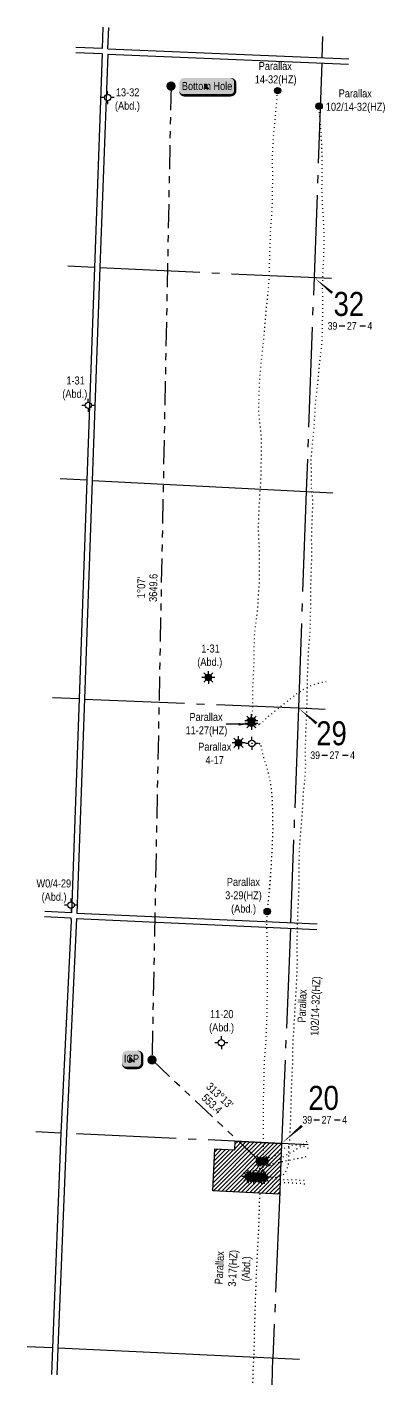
# Model space of a CAD drawing. Extents: x 300929 to 311962, y 5794822 to 5810027.
# Drawn here: x 300929 to 302270, y 5796118 to 5801205 of the extents above; entities that cross this region are included whole.
import ezdxf
from ezdxf.enums import TextEntityAlignment as Align

# ---------------------------------------------------------------- set-up
doc = ezdxf.new("R2010")
doc.units = 0
doc.header["$LTSCALE"] = 5
for name, pattern in [('foc-DOT', [1, 0.2, -0.8]), ('foc-DRILLPATH', [14.75, 6, -1.75, 1.75, -1.75, 1.75, -1.75]), ('foc-QUARTERLINE', [33, 25, -3, 2, -3])]:
    doc.linetypes.add(name, pattern=pattern)
for name, color, linetype in [('10', 1, 'Continuous'), ('9', 3, 'Continuous'), ('AS-DRILL', 8, 'foc-DOT'), ('AS-DRILL-T', 8, 'Continuous'), ('C-WS-S', 8, 'Continuous'), ('F-WS-S', 8, 'Continuous'), ('L-BD', 7, 'Continuous'), ('L-MON', 1, 'Continuous'), ('L-QSEC', 8, 'foc-QUARTERLINE'), ('L-SEC', 7, 'Continuous'), ('L-SECLBL', 7, 'Continuous'), ('L-SECQ', 8, 'foc-QUARTERLINE'), ('P-PDRILLPATH', 12, 'foc-DRILLPATH'), ('P-PROPOSED', 10, 'Continuous'), ('P-PROPOSED-EXISTING-H', 59, 'Continuous')]:
    doc.layers.add(name, color=color, linetype=linetype)
doc.styles.add('80', font='ARIALN.TTF', dxfattribs={"height": 10})
doc.styles.add('80CG', font='ARIALN.TTF', dxfattribs={"height": 10})
doc.styles.add('80L', font='ARIALN.TTF', dxfattribs={"height": 10})
doc.styles.add('SIMPLEX', font='ARIALN.TTF')
doc.dimstyles.new('Compass 5 000', dxfattribs={"dimscale": 5, "dimtxt": 9, "dimasz": 2, "dimexe": 0.2, "dimexo": 0.0625, "dimgap": 0.5, "dimtad": 0, "dimtih": 1, "dimtoh": 1, "dimzin": 0, "dimdsep": 46, "dimtxsty": '80CG', "dimcen": 0.1, "dimse1": 1, "dimse2": 1, "dimclrd": 256, "dimclrt": 256, "dimaunit": 1, "dimadec": 4, "dimazin": 0, "dimtfac": 0.06, "dimtofl": 0, "dimtmove": 0, "dimatfit": 1, "dimfxl": 0.2, "dimtolj": 1, "dimtzin": 0, "dimlwd": -1, "dimarcsym": 0})

# ---------------------------------------------------------------- blocks, each defined once
blk = doc.blocks.new('GAS')
h = blk.add_hatch(color=255)
h.dxf.hatch_style = 1
edge = h.paths.add_edge_path()
edge.add_arc((0, 0), 0.9, 0, 360)
for p, q in [((-0.81, 0), (-1.62, 0)), ((-0.57, 0.57), (-1.14, 1.14)), ((0, 0.81), (0, 1.62)), ((0.57, 0.57), (1.14, 1.14)), ((1.62, 0), (0.81, 0)), ((-0.57, -0.57), (-1.14, -1.14)), ((0, -0.81), (0, -1.62)), ((1.14, -1.14), (0.57, -0.57))]:
    blk.add_line(p, q)
blk.add_circle((0, 0), 0.8)
blk = doc.blocks.new('WC')
at = {"layer": 'L-MON'}
h = blk.add_hatch(color=255, dxfattribs=at)
h.dxf.hatch_style = 1
edge = h.paths.add_edge_path()
edge.add_arc((0, 0), 0.9, 0, 360)
at = {"layer": 'L-MON', "color": 240, "flags": 128}
for points in [[(-0.62, 0.5), (-1.23, 1.12)], [(0.52, 0.61), (1.13, 1.21)], [(-1.18, -1.18), (-0.56, -0.57)], [(1.16, -1.18), (0.56, -0.57)]]:
    blk.add_lwpolyline(points, dxfattribs=at)
at = {"layer": 'L-MON', "color": 240}
for radius in [0.8, 0.373]:
    blk.add_circle((0, 0), radius, dxfattribs=at)
blk = doc.blocks.new('plbh')
at = {"layer": 'L-MON'}
h = blk.add_hatch(color=255, dxfattribs=at)
h.dxf.hatch_style = 1
edge = h.paths.add_edge_path()
edge.add_arc((0, 0), 1.16, 0, 360)
h = blk.add_hatch(color=256, dxfattribs=at)
h.dxf.hatch_style = 1
h.paths.add_polyline_path([(-0.96, 0, 1), (0.96, 0, 1)])
h.paths.add_polyline_path([(0.91, 0, -1), (-0.91, 0, -1)], flags=16)
h.paths.add_polyline_path([(0.45, 0, -1), (-0.45, 0, -1)], flags=0)
h = blk.add_hatch(color=256, dxfattribs=at)
h.dxf.hatch_style = 1
h.paths.add_polyline_path([(-0.45, 0, 1), (0.45, 0, 1)])
h.paths.add_polyline_path([(0.4, 0, -1), (-0.4, 0, -1)], flags=16)
at = {"layer": 'L-MON', "color": 240}
for radius in [0.96, 0.91, 0.45, 0.4]:
    blk.add_circle((0, 0), radius, dxfattribs=at)
blk = doc.blocks.new('L-SECLBL')
at = {"layer": '9', "color": 7}
for p, q in [((-5.1, -27.8), (-12.3, -27.8)), ((20.7, -27.8), (13.5, -27.8))]:
    blk.add_line(p, q, dxfattribs=at)
at = {"layer": '10', "color": 2, "style": 'SIMPLEX'}
blk.add_attdef('SEC', text='', height=30, dxfattribs=at).set_placement((0, 0), align=Align.MIDDLE)
at = {"layer": '10', "color": 5, "style": '80L'}
blk.add_attdef('TWP', text='', height=9.5, dxfattribs=at).set_placement((-14.4, -27.4), align=Align.MIDDLE_RIGHT)
blk.add_attdef('RGE', text='', height=9.5, dxfattribs=at).set_placement((3.6, -27.4), align=Align.MIDDLE_CENTER)
blk.add_attdef('MER', text='', height=9.5, dxfattribs=at).set_placement((23.2, -27.4), align=Align.MIDDLE_LEFT)
blk = doc.blocks.new('GABD')
for p, q in [((-0.81, 0), (-1.62, 0)), ((0, 0.81), (0, 1.62)), ((1.62, 0), (0.81, 0)), ((0, -0.81), (0, -1.62))]:
    blk.add_line(p, q)
blk.add_circle((0, 0), 0.8)
blk = doc.blocks.new('*U88')
h = blk.add_hatch(color=254)
edge = h.paths.add_edge_path()
edge.add_line((-6.5, -11.5), (6.5, -11.5))
edge.add_arc((6.5, -5.5), 6, 270, 360)
edge.add_line((12.5, -5.5), (12.5, 4))
edge.add_arc((6.5, 4), 6, 0, 90)
edge.add_line((6.5, 10), (-6.5, 10))
edge.add_arc((-6.5, 4), 6, 90, 180)
edge.add_line((-12.5, 4), (-12.5, -5.5))
edge.add_arc((-6.5, -5.5), 6, 180, 270)
at = {"color": 1, "flags": 128}
blk.add_lwpolyline([(-6.5, -11.5, 3, 3, 0), (6.5, -11.5, 3, 3, 0.414214), (12.5, -5.5, 3, 3, 0), (12.5, 4, 3, 0, 0.414214), (6.5, 10, 0, 0, 0), (-6.5, 10, 0, 0, 0.414214), (-12.5, 4, 0, 0, 0), (-12.5, -5.5, 0, 3, 0.414214)], format="xyseb", close=True, dxfattribs=at)
blk.add_lwpolyline([(-4.6, -3.7, 0, 10, 0), (0, 0, 5, 5, 0)], format="xyseb", dxfattribs=at)
at = {"color": 1, "style": '80'}
blk.add_attdef('ENTER_TEXT_001', (-36.7, -5), '', height=10, dxfattribs=at)
blk = doc.blocks.new('*U89')
h = blk.add_hatch(color=254)
edge = h.paths.add_edge_path()
edge.add_line((-29, -11.5), (29, -11.5))
edge.add_arc((29, -5.5), 6, 270, 360)
edge.add_line((35, -5.5), (35, 4))
edge.add_arc((29, 4), 6, 0, 90)
edge.add_line((29, 10), (-29, 10))
edge.add_arc((-29, 4), 6, 90, 180)
edge.add_line((-35, 4), (-35, -5.5))
edge.add_arc((-29, -5.5), 6, 180, 270)
at = {"color": 1, "flags": 128}
blk.add_lwpolyline([(-29, -11.5, 3, 3, 0), (29, -11.5, 3, 3, 0.414214), (35, -5.5, 3, 3, 0), (35, 4, 3, 0, 0.414214), (29, 10, 0, 0, 0), (-29, 10, 0, 0, 0.414214), (-35, 4, 0, 0, 0), (-35, -5.5, 0, 3, 0.414214)], format="xyseb", close=True, dxfattribs=at)
blk.add_lwpolyline([(-4.6, -3.7, 0, 10, 0), (0, 0, 5, 5, 0)], format="xyseb", dxfattribs=at)
at = {"color": 1, "style": '80'}
blk.add_attdef('ENTER_TEXT_001', (-36.7, -5), '', height=10, dxfattribs=at)

msp = doc.modelspace()

# ---------------------------------------------------------------- hatches: boundary and pattern name
at = {"layer": 'F-WS-S'}
h = msp.add_hatch(color=256, dxfattribs=at)
h.dxf.hatch_style = 1
edge = h.paths.add_edge_path()
edge.add_arc((301868.449, 5800966.97), 12, 0, 360)
h = msp.add_hatch(color=256, dxfattribs=at)
h.dxf.hatch_style = 1
edge = h.paths.add_edge_path()
edge.add_arc((302023.815, 5800909.176), 12, 0, 360)
h = msp.add_hatch(color=256, dxfattribs=at)
h.dxf.hatch_style = 1
edge = h.paths.add_edge_path()
edge.add_arc((301829.404, 5797891.901), 12, 0, 360)
at = {"layer": 'P-PROPOSED-EXISTING-H'}
h = msp.add_hatch(dxfattribs=at)
h.set_pattern_fill('ANSI31', color=256, scale=3.499752)
h.set_pattern_definition([(45, (-3705.013, -8411.102), (-7.857167858, 7.857167858), [])])
h.paths.add_polyline_path([(301632.449, 5797002.104), (301707.36, 5796998.57), (301708.682, 5797031.04), (301883.475, 5797022.793), (301875.749, 5796832.964), (301626.044, 5796844.746)])

# ---------------------------------------------------------------- linework, layer by layer
at = {"layer": 'AS-DRILL', "ltscale": 3, "flags": 128}
for points in [[(301770.341, 5798606.681), (301770.316, 5798606.552), (301770.283, 5798606.233), (301770.25, 5798605.634), (301770.129, 5798605.118), (301769.775, 5798604.511), (301769.168, 5798603.585), (301768.567, 5798602.808), (301768.114, 5798602.245), (301767.943, 5798601.702), (301767.741, 5798601.149), (301767.594, 5798600.745), (301767.416, 5798600.282), (301767.176, 5798599.771), (301767.004, 5798599.487), (301766.663, 5798599.461), (301766.643, 5798599.462), (301766.573, 5798599.464), (301766.542, 5798599.436), (301766.533, 5798599.456), (301766.66, 5798599.641), (301766.848, 5798599.844), (301767.37, 5798600.374), (301768.146, 5798601.023), (301768.838, 5798601.566), (301769.513, 5798602.18), (301770.237, 5798602.782), (301770.531, 5798603.131), (301770.684, 5798603.455), (301770.956, 5798603.754), (301771.296, 5798603.751), (301771.932, 5798603.896), (301772.367, 5798604.269), (301772.66, 5798604.587), (301772.928, 5798604.787), (301773.253, 5798604.914), (301773.735, 5798604.955), (301774.267, 5798604.984), (301774.874, 5798604.9), (301775.163, 5798604.358), (301775.262, 5798604.094), (301775.2, 5798604.027), (301774.91, 5798603.778), (301774.937, 5798603.967), (301775.051, 5798604.313), (301775.133, 5798604.37), (301775.265, 5798604.404), (301775.526, 5798604.444), (301775.521, 5798604.554), (301775.058, 5798605.003), (301774.505, 5798605.445), (301774.119, 5798605.801), (301774.005, 5798605.965), (301773.911, 5798606.099), (301773.72, 5798606.347), (301773.515, 5798606.715), (301773.338, 5798607.303), (301773.28, 5798607.625), (301773.211, 5798608.148), (301773.164, 5798609.241), (301773.157, 5798610.582), (301773.144, 5798612.274), (301773.113, 5798614.266), (301773.066, 5798616.62), (301773.084, 5798619.361), (301773.207, 5798622.459), (301773.453, 5798625.901), (301773.751, 5798629.652), (301774.081, 5798633.682), (301774.414, 5798638.072), (301774.729, 5798642.743), (301774.983, 5798647.646), (301775.149, 5798652.843), (301775.275, 5798658.312), (301775.385, 5798663.872), (301775.501, 5798669.601), (301775.585, 5798675.522), (301775.594, 5798681.566), (301775.531, 5798687.823), (301775.449, 5798694.351), (301775.349, 5798701.19), (301775.298, 5798708.247), (301775.331, 5798715.651), (301775.493, 5798723.3), (301775.746, 5798731.216), (301776.098, 5798739.347), (301776.563, 5798747.565), (301777.045, 5798755.972), (301777.478, 5798764.401), (301777.879, 5798772.751), (301778.316, 5798781.279), (301778.718, 5798789.68), (301779.059, 5798798.302), (301779.366, 5798807.076), (301779.682, 5798816.08), (301779.929, 5798825.117), (301780.131, 5798834.265), (301780.265, 5798843.477), (301780.35, 5798852.71), (301780.465, 5798861.952), (301780.612, 5798871.233), (301780.781, 5798880.563), (301780.962, 5798889.942), (301781.043, 5798893.511), (301781.166, 5798899.401), (301781.382, 5798908.929), (301781.721, 5798918.492), (301782.249, 5798928.068), (301783.836, 5798947.199), (301786.197, 5798966.149), (301787.629, 5798975.539), (301790.249, 5798994.459), (301792.473, 5799013.525), (301794.196, 5799032.53), (301795.466, 5799051.484), (301796.63, 5799070.551), (301797.239, 5799080.124), (301797.96, 5799089.502), (301799.403, 5799108.539), (301799.972, 5799118.123), (301800.459, 5799127.911), (301800.828, 5799137.503), (301801.058, 5799147.101), (301801.018, 5799165.585), (301800.714, 5799184.451), (301800.641, 5799203.107), (301800.624, 5799222.171), (301800.432, 5799241.352), (301799.679, 5799260.526), (301798.596, 5799279.202), (301797.511, 5799298.568), (301796.836, 5799317.949), (301797.033, 5799336.844), (301797.54, 5799356.238), (301798.006, 5799375.623), (301798.769, 5799394.907), (301799.81, 5799414.17), (301801.011, 5799433.636), (301802.202, 5799452.893), (301802.689, 5799462.67), (301803.228, 5799472.256), (301804.61, 5799491.505), (301805.822, 5799510.761), (301806.598, 5799530.134), (301806.895, 5799548.535), (301807.116, 5799567.53), (301807.708, 5799586.82), (301808.197, 5799606.014), (301808.206, 5799625.208), (301808.124, 5799644.405), (301807.588, 5799663.499), (301806.224, 5799682.647), (301804.333, 5799701.645), (301803.244, 5799711.285), (301802.089, 5799720.817), (301801.01, 5799730.457), (301800.116, 5799740.009), (301799.42, 5799749.483), (301798.814, 5799758.964), (301798.323, 5799768.55), (301798.02, 5799778.339), (301798.127, 5799797.508), (301798.685, 5799816.67), (301799.31, 5799836.029), (301800.068, 5799855.193), (301800.966, 5799874.351), (301802.323, 5799893.491), (301803.94, 5799912.61), (301805.636, 5799931.717), (301807.462, 5799950.828), (301809.34, 5799970.228), (301811.364, 5799989.522), (301813.47, 5800008.602), (301815.608, 5800027.761), (301817.683, 5800046.833), (301819.579, 5800065.921), (301821.289, 5800085.127), (301822.766, 5800104.252), (301824.311, 5800123.575), (301825.079, 5800133.142), (301825.804, 5800142.61), (301826.563, 5800152.187), (301827.479, 5800161.937), (301829.744, 5800181.001), (301830.941, 5800190.521), (301832.078, 5800200.043), (301834.052, 5800219.338), (301835.459, 5800238.486), (301836.585, 5800257.855), (301837.584, 5800277.03), (301838.112, 5800296.212), (301838.245, 5800315.511), (301838.69, 5800334.607), (301839.382, 5800353.893), (301839.981, 5800373.083), (301840.722, 5800392.568), (301841.324, 5800411.858), (301841.901, 5800431.239), (301842.953, 5800450.511), (301844.418, 5800469.846), (301845.766, 5800488.997), (301846.92, 5800508.065), (301848.086, 5800527.422), (301848.818, 5800546.707), (301849.167, 5800565.907), (301849.43, 5800585.2), (301849.678, 5800604.394), (301849.937, 5800623.588), (301849.996, 5800642.789), (301849.888, 5800662.087), (301849.537, 5800681.284), (301848.904, 5800700.463), (301849.023, 5800719.662), (301849.851, 5800738.843), (301850.61, 5800758.027), (301851.618, 5800777.19), (301853.106, 5800796.335), (301855.052, 5800815.432), (301857.028, 5800834.527), (301858.874, 5800853.638), (301860.65, 5800872.741), (301862.315, 5800892.069), (301864.102, 5800911.182), (301865.826, 5800930.498), (301867.061, 5800947.041), (301868.449, 5800966.97)], [(301798.427, 5796896.771), (301798.429, 5796896.821), (301798.37, 5796896.833), (301798.248, 5796896.788), (301798.117, 5796896.773), (301798, 5796896.848), (301797.911, 5796896.882), (301797.751, 5796896.878), (301797.52, 5796896.867), (301797.342, 5796896.914), (301797.213, 5796896.929), (301796.91, 5796896.871), (301796.821, 5796896.885), (301797.036, 5796897.006), (301797.377, 5796897.033), (301797.715, 5796896.969), (301798.046, 5796897.006), (301798.29, 5796897.087), (301798.484, 5796897.189), (301798.577, 5796897.255), (301798.763, 5796897.418), (301798.877, 5796897.524), (301798.909, 5796897.573), (301798.961, 5796897.611), (301799.055, 5796897.707), (301799.139, 5796897.824), (301799.234, 5796897.94), (301799.319, 5796898.057), (301799.404, 5796898.183), (301799.413, 5796898.173), (301799.214, 5796897.941), (301798.892, 5796897.633), (301798.736, 5796897.489), (301798.413, 5796897.182), (301798.126, 5796896.993), (301797.905, 5796896.982), (301797.689, 5796897.07), (301797.588, 5796897.054), (301797.652, 5796896.902), (301797.705, 5796896.73), (301797.679, 5796896.58), (301797.604, 5796896.443), (301797.672, 5796896.401), (301797.989, 5796896.558), (301798.357, 5796896.774), (301798.656, 5796896.982), (301798.845, 5796897.215), (301798.885, 5796897.473), (301798.867, 5796897.774), (301798.819, 5796898.086), (301798.765, 5796898.219), (301798.702, 5796898.141), (301798.754, 5796897.959), (301798.908, 5796897.793), (301799.074, 5796897.696), (301799.233, 5796897.65), (301799.382, 5796897.644), (301799.472, 5796897.62), (301799.477, 5796897.51), (301799.472, 5796897.39), (301799.541, 5796897.347), (301799.49, 5796897.329), (301799.229, 5796897.31), (301798.958, 5796897.28), (301798.797, 5796897.267), (301798.714, 5796897.2), (301798.691, 5796897.121), (301798.73, 5796897.079), (301798.929, 5796897.051), (301798.969, 5796897.05), (301799.693, 5796897.151), (301800.901, 5796897.334), (301802.18, 5796897.533), (301802.442, 5796897.583), (301804.293, 5796897.83), (301806.354, 5796898.069), (301808.634, 5796898.269), (301811.275, 5796898.265), (301814.188, 5796898.04), (301817.371, 5796897.784), (301820.901, 5796897.484), (301824.899, 5796897.086), (301829.286, 5796896.682), (301833.977, 5796896.387), (301838.788, 5796896.327), (301843.374, 5796896.386), (301847.873, 5796896.278), (301852.523, 5796895.934), (301857.278, 5796895.726), (301862.317, 5796895.877), (301867.574, 5796896.45), (301872.741, 5796897.567), (301877.703, 5796899.292), (301882.422, 5796901.467), (301886.765, 5796903.978), (301890.812, 5796906.88), (301894.4, 5796910.321), (301897.17, 5796914.054), (301899.468, 5796918.016), (301901.586, 5796922.245), (301903.487, 5796926.523), (301905.277, 5796931.056), (301906.876, 5796935.806), (301908.175, 5796940.838), (301908.994, 5796945.85), (301909.209, 5796948.253), (301909.363, 5796950.628), (301909.484, 5796953.195), (301909.588, 5796956.063), (301909.717, 5796959.341), (301909.923, 5796963.025), (301910.152, 5796967.049), (301910.351, 5796971.324), (301910.508, 5796975.811), (301910.624, 5796980.51), (301910.723, 5796985.549), (301910.819, 5796990.529), (301910.977, 5796996.037), (301911.219, 5797001.661), (301911.559, 5797007.732), (301911.98, 5797013.82), (301912.532, 5797020.183), (301913.14, 5797026.713), (301913.742, 5797033.334), (301914.269, 5797040.098), (301914.756, 5797047.104), (301915.239, 5797054.26), (301915.707, 5797061.787), (301916.097, 5797069.387), (301916.393, 5797077.121), (301916.657, 5797085.066), (301916.959, 5797093.22), (301917.276, 5797101.483), (301917.564, 5797109.797), (301917.829, 5797118.283), (301918.053, 5797126.73), (301918.266, 5797135.408), (301918.492, 5797144.175), (301918.722, 5797152.772), (301918.948, 5797161.539), (301919.143, 5797170.518), (301919.333, 5797179.627), (301919.577, 5797188.844), (301919.863, 5797198.099), (301920.153, 5797207.464), (301920.421, 5797216.79), (301920.698, 5797226.076), (301920.851, 5797230.703), (301921.008, 5797235.43), (301921.378, 5797245.043), (301921.781, 5797254.504), (301922.184, 5797264.184), (301923.185, 5797283.449), (301923.766, 5797293.833), (301924.753, 5797312.998), (301925.412, 5797332.185), (301925.56, 5797351.383), (301925.672, 5797370.682), (301926.168, 5797390.066), (301927.06, 5797409.345), (301928.441, 5797428.594), (301929.734, 5797447.646), (301930.722, 5797466.811), (301931.807, 5797486.172), (301932.621, 5797505.253), (301933.363, 5797524.528), (301934.56, 5797543.694), (301936.103, 5797562.727), (301937.478, 5797581.576), (301938.58, 5797600.846), (301939.57, 5797619.81), (301940.372, 5797639.092), (301941.034, 5797658.38), (301941.788, 5797677.463), (301942.298, 5797696.457), (301942.416, 5797715.646), (301942.074, 5797734.843), (301941.658, 5797753.933), (301941.752, 5797773.033), (301942.104, 5797792.322), (301942.485, 5797811.321), (301942.733, 5797830.515), (301943.207, 5797849.609), (301943.937, 5797868.594), (301944.705, 5797887.767), (301945.567, 5797907.047), (301946.555, 5797926.221), (301947.617, 5797945.493), (301948.421, 5797964.575), (301948.889, 5797983.76), (301948.963, 5798002.861), (301949.117, 5798021.948), (301949.381, 5798041.041), (301949.515, 5798060.14), (301949.685, 5798079.136), (301949.916, 5798098.131), (301950.386, 5798117.116), (301951.424, 5798136.288), (301952.9, 5798155.424), (301954.267, 5798174.563), (301955.481, 5798193.629), (301956.894, 5798212.666), (301958.598, 5798231.492), (301960.239, 5798250.211), (301961.616, 5798269.36), (301962.77, 5798288.428), (301963.835, 5798307.79), (301964.851, 5798326.653), (301966.348, 5798345.797), (301968.239, 5798364.796), (301970.141, 5798383.795), (301971.978, 5798402.695), (301973.166, 5798421.862), (301973.657, 5798440.856), (301973.458, 5798460.148), (301973.058, 5798479.137), (301973.146, 5798498.337), (301973.254, 5798517.526), (301973.628, 5798536.615), (301974.298, 5798556.103), (301975.098, 5798575.585), (301976.136, 5798594.757), (301976.988, 5798614.037), (301977.712, 5798633.112), (301978.29, 5798652.303), (301978.674, 5798671.402), (301979.094, 5798690.378), (301979.549, 5798709.754), (301979.818, 5798728.947), (301979.873, 5798748.339), (301980.383, 5798767.832), (301981.321, 5798786.999), (301982.131, 5798805.98), (301982.915, 5798825.053), (301983.539, 5798844.142), (301984.127, 5798863.332), (301985.155, 5798882.505), (301986.732, 5798901.637), (301988.482, 5798920.851), (301989.775, 5798939.904), (301990.723, 5798959.08), (301991.569, 5798978.46), (301991.943, 5798997.559), (301992.192, 5799016.753), (301992.646, 5799035.838), (301992.98, 5799054.929), (301993.296, 5799074.32), (301993.394, 5799093.52), (301993.358, 5799112.615), (301993.57, 5799131.91), (301994.224, 5799150.998), (301995.056, 5799170.268), (301995.652, 5799189.659), (301996.086, 5799208.755), (301996.454, 5799227.944), (301996.467, 5799247.247), (301996.094, 5799266.436), (301995.896, 5799285.737), (301996.13, 5799304.831), (301996.677, 5799324.224), (301997.467, 5799343.206), (301998.309, 5799362.486), (301999.193, 5799381.565), (302000.187, 5799400.639), (302000.591, 5799419.727), (301999.747, 5799438.904), (301998.87, 5799448.355), (301997.726, 5799457.887), (301996.527, 5799467.311), (301995.517, 5799476.958), (301994.893, 5799486.739), (301994.748, 5799496.232), (301995.296, 5799515.424), (301995.55, 5799534.517), (301994.931, 5799553.805), (301994.64, 5799563.404), (301994.525, 5799572.895), (301994.784, 5799591.098), (301995.372, 5799600.671), (301996.236, 5799610.124), (301998.084, 5799629.024), (301999.936, 5799648.034), (302001.664, 5799666.95), (302003.366, 5799685.966), (302005.089, 5799704.991), (302006.492, 5799724.029), (302007.769, 5799743.193), (302008.931, 5799762.45), (302009.535, 5799781.54), (302010.634, 5799800.49), (302011.791, 5799810.011), (302013.107, 5799819.506), (302014.324, 5799829.035), (302015.417, 5799838.468), (302017.546, 5799857.638), (302019.65, 5799876.708), (302021.641, 5799895.693), (302023.267, 5799914.812), (302024.631, 5799933.862), (302026.602, 5799952.858), (302029.096, 5799971.893), (302030.267, 5799981.523), (302031.38, 5799990.956), (302033.608, 5800010.121), (302034.445, 5800019.885), (302035, 5800029.37), (302036.053, 5800048.432), (302036.845, 5800067.714), (302037.15, 5800086.816), (302037.184, 5800105.908), (302037.236, 5800125.21), (302037.292, 5800144.601), (302037.366, 5800163.692), (302037.403, 5800182.884), (302037.318, 5800201.981), (302037.091, 5800221.074), (302037.1, 5800240.277), (302037.422, 5800259.568), (302038.026, 5800278.658), (302039.134, 5800297.827), (302040.271, 5800316.986), (302041.129, 5800336.166), (302041.803, 5800355.253), (302042.341, 5800374.435), (302042.603, 5800393.728), (302042.658, 5800412.83), (302042.421, 5800431.923), (302041.819, 5800451.11), (302041.142, 5800470.2), (302040.202, 5800489.471), (302039.059, 5800508.64), (302037.8, 5800527.693), (302036.6, 5800546.954), (302035.754, 5800566.331), (302035.313, 5800575.915), (302034.871, 5800585.5), (302034.618, 5800604.683), (302034.886, 5800623.876), (302035.198, 5800643.168), (302035.314, 5800662.056), (302035.202, 5800681.244), (302035.066, 5800700.343), (302034.976, 5800719.34), (302034.688, 5800738.635), (302034.128, 5800757.631), (302033.204, 5800776.801), (302032.092, 5800795.768), (302030.864, 5800814.821), (302029.531, 5800834.267), (302028.182, 5800853.814), (302026.762, 5800872.343), (302025.238, 5800891.257), (302023.815, 5800909.176)], [(301770.013, 5798596.671), (301769.866, 5798596.497), (301769.623, 5798596.166), (301769.196, 5798595.733), (301769.029, 5798595.579), (301768.976, 5798595.481), (301768.962, 5798595.402), (301769.07, 5798595.347), (301769.311, 5798595.348), (301770.246, 5798595.481), (301771.586, 5798595.688), (301773.056, 5798595.92), (301775.623, 5798596.049), (301776.668, 5798595.908), (301777.728, 5798595.646), (301778.854, 5798595.251), (301781.066, 5798594.763), (301783.49, 5798594.567), (301786.422, 5798594.321), (301788.164, 5798594.342), (301789.786, 5798594.608), (301791.085, 5798594.807), (301792.191, 5798594.693), (301793.159, 5798594.385), (301794.653, 5798593.685), (301796.074, 5798593.189), (301796.961, 5798593.094), (301797.631, 5798593.067), (301798.179, 5798593.015), (301798.899, 5798593.007), (301800.024, 5798593.363), (301800.443, 5798594.097), (301800.392, 5798595.089), (301800.48, 5798595.526), (301800.805, 5798595.393), (301800.771, 5798595.565), (301800.059, 5798596.023), (301799.605, 5798596.442), (301799.713, 5798596.888), (301800.01, 5798597.316), (301800.298, 5798597.775), (301800.531, 5798598.096), (301800.958, 5798598.249), (301801.575, 5798598.415), (301802.42, 5798598.542), (301802.683, 5798598.351), (301802.839, 5798597.985), (301802.882, 5798597.823), (301802.756, 5798597.668), (301802.217, 5798597.189), (301802.031, 5798596.556), (301802.167, 5798595.93), (301802.14, 5798595.751), (301801.794, 5798594.854), (301802.317, 5798593.903), (301802.512, 5798593.775), (301802.671, 5798593.739), (301802.731, 5798593.736), (301803.026, 5798593.865), (301803.458, 5798594.158), (301803.901, 5798594.491), (301804.077, 5798594.624), (301804.902, 5798595.241), (301805.883, 5798596.023), (301807.021, 5798596.969), (301808.276, 5798598.07), (301809.656, 5798599.326), (301811.181, 5798600.667), (301812.695, 5798602.028), (301814.236, 5798603.539), (301815.874, 5798605.225), (301817.731, 5798607.153), (301819.87, 5798609.35), (301822.131, 5798611.612), (301824.671, 5798614.094), (301827.634, 5798616.909), (301830.875, 5798619.913), (301834.536, 5798623.16), (301838.707, 5798626.648), (301842.834, 5798630.047), (301847.435, 5798633.788), (301852.323, 5798637.698), (301857.501, 5798641.856), (301862.855, 5798646.158), (301868.33, 5798650.735), (301874.014, 5798655.563), (301879.859, 5798660.376), (301886.066, 5798665.264), (301892.393, 5798670.127), (301899.089, 5798675.216), (301905.766, 5798680.346), (301912.579, 5798685.601), (301919.217, 5798690.762), (301925.789, 5798696.006), (301932.459, 5798701.436), (301938.989, 5798706.642), (301945.872, 5798711.664), (301952.839, 5798716.262), (301960.284, 5798720.811), (301967.933, 5798725.211), (301975.685, 5798729.418), (301983.739, 5798733.413), (301992.01, 5798737.109), (302000.449, 5798740.467), (302008.934, 5798743.484), (302017.589, 5798746.224), (302026.352, 5798748.68), (302035.254, 5798750.85), (302044.267, 5798752.795), (302049.953, 5798753.875)], [(301771.815, 5798521.765), (301771.643, 5798521.982), (301771.585, 5798522.014), (301771.516, 5798522.037), (301771.446, 5798522.05), (301771.436, 5798522.05), (301771.506, 5798522.057), (301771.608, 5798522.103), (301771.73, 5798522.158), (301771.882, 5798522.202), (301772.043, 5798522.206), (301772.242, 5798522.198), (301772.471, 5798522.169), (301772.94, 5798522.121), (301773.476, 5798522.009), (301774.257, 5798521.768), (301775.106, 5798521.484), (301775.736, 5798521.199), (301776.184, 5798521.142), (301776.559, 5798521.277), (301776.994, 5798521.39), (301777.447, 5798521.442), (301777.847, 5798521.436), (301778.196, 5798521.402), (301778.582, 5798521.297), (301779.019, 5798521.22), (301779.468, 5798521.182), (301779.905, 5798521.105), (301780.343, 5798521.037), (301780.82, 5798520.948), (301781.285, 5798520.82), (301781.781, 5798520.71), (301782.27, 5798520.671), (301782.732, 5798520.702), (301783.18, 5798520.645), (301783.635, 5798520.517), (301784.051, 5798520.4), (301784.535, 5798520.251), (301784.684, 5798520.215), (301785.22, 5798520.114), (301785.758, 5798520.042), (301786.276, 5798519.992), (301786.718, 5798520.034), (301787.066, 5798520.221), (301787.336, 5798520.47), (301787.548, 5798520.762), (301787.897, 5798520.989), (301788.434, 5798521.158), (301788.929, 5798521.278), (301789.363, 5798521.361), (301789.816, 5798521.443), (301790.232, 5798521.577), (301790.579, 5798521.743), (301790.926, 5798521.92), (301791.415, 5798522.131), (301791.982, 5798522.298), (301792.588, 5798522.434), (301793.195, 5798522.611), (301793.724, 5798522.82), (301794.264, 5798523.069), (301794.902, 5798523.264), (301795.57, 5798523.457), (301796.14, 5798523.435), (301796.588, 5798523.127), (301797.014, 5798522.77), (301797.522, 5798522.44), (301797.989, 5798522.111), (301798.397, 5798521.784), (301798.805, 5798521.478), (301799.134, 5798521.195), (301799.365, 5798520.976), (301799.63, 5798520.825), (301799.835, 5798520.707), (301799.941, 5798520.602), (301800.067, 5798520.498), (301800.246, 5798520.46), (301800.464, 5798520.422), (301800.683, 5798520.373), (301800.944, 5798520.393), (301801.203, 5798520.372), (301801.433, 5798520.363), (301801.632, 5798520.345), (301801.862, 5798520.326), (301802.151, 5798520.295), (301802.439, 5798520.243), (301802.666, 5798520.164), (301802.942, 5798520.074), (301803.371, 5798520.027), (301803.891, 5798520.006), (301804.282, 5798520.041), (301804.373, 5798520.067), (301804.233, 5798520.063), (301804.053, 5798520.07), (301803.932, 5798520.034), (301803.858, 5798519.947), (301803.766, 5798519.901), (301803.637, 5798519.916), (301803.497, 5798519.921), (301803.367, 5798519.927), (301803.258, 5798519.951), (301803.126, 5798519.916), (301803.035, 5798519.88), (301802.926, 5798519.904), (301802.787, 5798519.949), (301802.659, 5798519.985), (301802.548, 5798519.979), (301802.488, 5798519.981), (301802.469, 5798519.992), (301802.449, 5798519.983), (301802.409, 5798519.995), (301802.38, 5798520.026), (301802.412, 5798520.064), (301802.424, 5798520.114), (301802.415, 5798520.154), (301802.424, 5798520.134), (301802.474, 5798519.872), (301802.615, 5798519.376), (301802.919, 5798518.733), (301802.929, 5798518.723), (301803.395, 5798517.854), (301803.952, 5798516.751), (301804.543, 5798515.497), (301805.527, 5798512.295), (301806.464, 5798507.635), (301807.643, 5798501.513), (301809.188, 5798494.026), (301811.23, 5798485.169), (301813.715, 5798475.123), (301816.852, 5798464.11), (301818.707, 5798458.372), (301820.712, 5798452.398), (301824.862, 5798440.145), (301828.769, 5798427.1), (301830.55, 5798420.245), (301832.324, 5798413.239), (301834.074, 5798406.124), (301835.722, 5798398.954), (301837.318, 5798391.465), (301838.85, 5798383.898), (301840.335, 5798376.144), (301841.65, 5798368.416), (301842.797, 5798360.454), (301843.78, 5798352.409), (301844.679, 5798344.017), (301845.555, 5798335.556), (301846.382, 5798326.846), (301847.046, 5798318.093), (301847.612, 5798309.124), (301848.064, 5798300.039), (301848.431, 5798290.857), (301848.746, 5798281.608), (301848.997, 5798272.27), (301849.219, 5798262.944), (301849.445, 5798253.468), (301849.569, 5798243.946), (301849.583, 5798240.262), (301849.692, 5798224.796), (301849.781, 5798215.395), (301849.853, 5798206.085), (301849.791, 5798196.43), (301849.533, 5798186.852), (301849.138, 5798177.371), (301848.749, 5798167.779), (301848.224, 5798149.195), (301847.485, 5798130.519), (301846.373, 5798111.248), (301845.253, 5798091.787), (301844.139, 5798072.726), (301843.089, 5798053.753), (301842.031, 5798034.59), (301840.899, 5798015.32), (301839.571, 5797996.167), (301837.736, 5797976.855), (301835.421, 5797957.791), (301833.093, 5797938.638), (301831.073, 5797919.443), (301829.432, 5797900.213), (301828.22, 5797880.956), (301827.331, 5797861.776), (301827.003, 5797842.584), (301827.27, 5797823.288), (301827.903, 5797804.098), (301828.567, 5797784.717), (301829.033, 5797765.623), (301829.337, 5797746.727), (301829.528, 5797727.524), (301829.484, 5797708.431), (301829.045, 5797689.233), (301828.82, 5797670.137), (301828.986, 5797651.046), (301829.062, 5797631.948), (301828.889, 5797612.65), (301828.746, 5797593.35), (301828.638, 5797574.15), (301828.515, 5797554.859), (301828.287, 5797535.663), (301827.834, 5797516.366), (301827.355, 5797497.18), (301826.793, 5797477.887), (301826.038, 5797458.812), (301825.224, 5797439.73), (301824.361, 5797420.449), (301823.309, 5797401.185), (301821.92, 5797382.235), (301820.304, 5797363.404), (301818.729, 5797344.072), (301817.629, 5797325.1), (301817.084, 5797306.017), (301816.785, 5797286.814), (301816.321, 5797267.727), (301815.74, 5797248.735), (301815.205, 5797229.641), (301814.871, 5797210.55), (301814.61, 5797191.555), (301814.315, 5797172.452), (301814.088, 5797153.056), (301814.015, 5797133.754), (301813.981, 5797114.66), (301813.94, 5797095.657), (301813.827, 5797074.347)], [(301771.817, 5798521.654), (301771.646, 5798521.871), (301771.587, 5798521.903), (301771.518, 5798521.926), (301771.448, 5798521.939), (301771.438, 5798521.939), (301771.508, 5798521.946), (301771.61, 5798521.992), (301771.733, 5798522.048), (301771.884, 5798522.092), (301772.045, 5798522.095), (301772.244, 5798522.087), (301772.473, 5798522.058), (301772.942, 5798522.01), (301773.478, 5798521.899), (301774.259, 5798521.657), (301775.108, 5798521.374), (301775.737, 5798521.089), (301776.186, 5798521.031), (301776.561, 5798521.166), (301776.996, 5798521.279), (301777.448, 5798521.331), (301777.848, 5798521.325), (301778.197, 5798521.292), (301778.583, 5798521.186), (301779.021, 5798521.109), (301779.469, 5798521.071), (301779.907, 5798520.994), (301780.344, 5798520.926), (301780.821, 5798520.838), (301781.286, 5798520.709), (301781.782, 5798520.599), (301782.271, 5798520.56), (301782.733, 5798520.592), (301783.181, 5798520.534), (301783.636, 5798520.406), (301784.052, 5798520.29), (301784.536, 5798520.14), (301784.685, 5798520.104), (301785.221, 5798520.003), (301785.759, 5798519.932), (301786.277, 5798519.881), (301786.719, 5798519.924), (301787.067, 5798520.11), (301787.337, 5798520.36), (301787.549, 5798520.652), (301787.898, 5798520.878), (301788.435, 5798521.047), (301788.93, 5798521.167), (301789.364, 5798521.25), (301789.817, 5798521.333), (301790.233, 5798521.466), (301790.58, 5798521.633), (301790.927, 5798521.809), (301791.415, 5798522.02), (301791.982, 5798522.188), (301792.588, 5798522.324), (301793.196, 5798522.5), (301793.724, 5798522.709), (301794.265, 5798522.958), (301794.903, 5798523.153), (301795.571, 5798523.346), (301796.14, 5798523.324), (301796.588, 5798523.016), (301797.015, 5798522.659), (301797.522, 5798522.329), (301797.989, 5798522), (301798.397, 5798521.674), (301798.805, 5798521.367), (301799.134, 5798521.084), (301799.365, 5798520.865), (301799.63, 5798520.714), (301799.835, 5798520.596), (301799.941, 5798520.492), (301800.067, 5798520.387), (301800.246, 5798520.35), (301800.464, 5798520.311), (301800.683, 5798520.262), (301800.944, 5798520.282), (301801.203, 5798520.262), (301801.433, 5798520.253), (301801.632, 5798520.235), (301801.862, 5798520.216), (301802.151, 5798520.184), (301802.439, 5798520.133), (301802.666, 5798520.054), (301802.942, 5798519.963), (301803.371, 5798519.916), (301803.89, 5798519.895), (301804.282, 5798519.93), (301804.373, 5798519.956), (301804.233, 5798519.952), (301804.053, 5798519.959), (301803.931, 5798519.924), (301803.858, 5798519.837), (301803.766, 5798519.79), (301803.637, 5798519.805), (301803.497, 5798519.811), (301803.367, 5798519.816), (301803.258, 5798519.84), (301803.126, 5798519.805), (301803.035, 5798519.769), (301802.926, 5798519.793), (301802.787, 5798519.839), (301802.659, 5798519.874), (301802.548, 5798519.868), (301802.488, 5798519.871), (301802.469, 5798519.881), (301802.448, 5798519.872), (301802.409, 5798519.884), (301802.38, 5798519.915), (301802.412, 5798519.954), (301802.424, 5798520.003), (301802.415, 5798520.044), (301802.424, 5798520.023), (301802.474, 5798519.761), (301802.615, 5798519.265), (301802.919, 5798518.623), (301802.929, 5798518.612), (301803.395, 5798517.743), (301803.952, 5798516.641), (301804.543, 5798515.386), (301805.527, 5798512.185), (301806.463, 5798507.525), (301807.642, 5798501.404), (301809.188, 5798493.918), (301811.229, 5798485.061), (301813.714, 5798475.015), (301816.851, 5798464.003), (301818.706, 5798458.266), (301820.711, 5798452.293), (301824.86, 5798440.04), (301828.767, 5798426.996), (301830.548, 5798420.141), (301832.322, 5798413.136), (301834.072, 5798406.022), (301835.72, 5798398.852), (301837.315, 5798391.363), (301838.847, 5798383.797), (301840.332, 5798376.043), (301841.648, 5798368.316), (301842.794, 5798360.355), (301843.777, 5798352.31), (301844.676, 5798343.919), (301845.552, 5798335.458), (301846.378, 5798326.749), (301847.043, 5798317.997), (301847.609, 5798309.028), (301848.06, 5798299.944), (301848.428, 5798290.763), (301848.743, 5798281.514), (301848.994, 5798272.177), (301849.216, 5798262.852), (301849.441, 5798253.376), (301849.565, 5798243.854), (301849.58, 5798240.171), (301849.689, 5798224.706), (301849.777, 5798215.306), (301849.849, 5798205.996), (301849.788, 5798196.342), (301849.529, 5798186.765), (301849.134, 5798177.284), (301848.745, 5798167.693), (301848.22, 5798149.11), (301847.482, 5798130.436), (301846.37, 5798111.167), (301845.25, 5798091.707), (301844.136, 5798072.647), (301842.664, 5798051.35), (301841.246, 5798032.213), (301839.858, 5798013.054), (301838.238, 5797994.335), (301836.777, 5797974.859), (301836.755, 5797974.569), (301836.349, 5797967.08), (301835.597, 5797957.413), (301829.404, 5797891.901)], [(301758.334, 5796898.369), (301758.368, 5796898.458), (301758.384, 5796898.607), (301758.346, 5796898.659), (301758.278, 5796898.721), (301758.188, 5796898.735), (301758.124, 5796898.617), (301758.046, 5796898.43), (301757.989, 5796898.232), (301757.96, 5796898.013), (301757.912, 5796897.805), (301757.814, 5796897.619), (301757.737, 5796897.432), (301757.782, 5796897.31), (301757.96, 5796897.523), (301758.257, 5796897.932), (301758.549, 5796898.23), (301758.737, 5796898.433), (301758.874, 5796898.598), (301758.961, 5796898.774), (301759.048, 5796898.951), (301759.234, 5796899.114), (301759.439, 5796899.236), (301759.592, 5796899.31), (301759.686, 5796899.406), (301759.802, 5796899.552), (301759.917, 5796899.687), (301760.004, 5796899.854), (301760.071, 5796900.041), (301760.13, 5796900.259), (301760.182, 5796900.317), (301760.255, 5796900.134), (301760.304, 5796899.862), (301760.28, 5796899.503), (301760.256, 5796899.154), (301760.254, 5796898.833), (301760.222, 5796898.524), (301760.218, 5796898.174), (301760.327, 5796897.9), (301760.692, 5796897.775), (301761.264, 5796897.813), (301761.796, 5796898.092), (301761.909, 5796898.188), (301762.656, 5796898.839), (301763.507, 5796899.615), (301764.414, 5796900.53), (301765.257, 5796901.358), (301765.548, 5796901.616), (301766.928, 5796902.863), (301768.49, 5796904.152), (301770.502, 5796905.683), (301773.033, 5796907.455), (301775.931, 5796909.372), (301779.343, 5796911.639), (301782.901, 5796914.05), (301786.384, 5796916.594), (301790.056, 5796919.611), (301794.119, 5796923.163), (301798.662, 5796927.217), (301802.764, 5796930.977), (301803.595, 5796931.755), (301808.786, 5796936.503), (301813.804, 5796940.918), (301818.712, 5796945.087), (301823.687, 5796949.174), (301828.506, 5796953.116), (301833.438, 5796957.134), (301838.605, 5796961.263), (301843.764, 5796965.182), (301849.026, 5796969.187), (301854.21, 5796973.506), (301859.422, 5796978.033), (301864.552, 5796982.483), (301869.564, 5796987.009), (301874.741, 5796991.657), (301879.995, 5796995.953), (301884.603, 5796999.383), (301885.479, 5797000.009), (301891.216, 5797003.635), (301897.213, 5797006.741), (301903.483, 5797009.425), (301909.916, 5797011.903), (301916.307, 5797014.092), (301922.598, 5797015.794), (301929.042, 5797017.031), (301935.611, 5797017.652), (301942.137, 5797017.674), (301948.731, 5797017.163), (301955.381, 5797016.04), (301961.839, 5797014.344), (301967.931, 5797012.262), (301973.787, 5797009.768), (301979.131, 5797007.246), (301982.594, 5797005.511)], [(301768.284, 5796897.961), (301768.192, 5796897.905), (301768.018, 5796897.791), (301767.866, 5796897.747), (301767.665, 5796897.735), (301767.482, 5796897.652), (301767.275, 5796897.48), (301767.068, 5796897.308), (301767.24, 5796897.372), (301767.771, 5796897.641), (301768.334, 5796897.939), (301768.935, 5796898.206), (301769.597, 5796898.259), (301769.719, 5796898.305), (301769.894, 5796898.418), (301769.736, 5796898.224), (301769.232, 5796897.893), (301768.812, 5796897.63), (301768.506, 5796897.482), (301768.241, 5796897.362), (301767.946, 5796897.244), (301767.682, 5796897.144), (301767.428, 5796897.054), (301767.223, 5796896.942), (301767.163, 5796896.925), (301767.287, 5796897.04), (301767.444, 5796897.194), (301767.61, 5796897.367), (301767.652, 5796897.416), (301768.118, 5796897.797), (301768.935, 5796898.466), (301769.803, 5796899.172), (301770.144, 5796899.449), (301771.812, 5796900.624), (301773.991, 5796901.828), (301776.552, 5796903.078), (301779.402, 5796904.536), (301782.484, 5796906.306), (301785.838, 5796908.375), (301789.481, 5796910.663), (301793.493, 5796913.166), (301797.653, 5796915.894), (301802.043, 5796918.832), (301806.611, 5796921.744), (301811.352, 5796924.729), (301816.209, 5796927.859), (301821.318, 5796931.03), (301827.268, 5796934.457), (301833.771, 5796938.233), (301840.084, 5796941.976), (301846.395, 5796945.7), (301853.114, 5796949.857), (301860.315, 5796954.296), (301868.017, 5796959.025), (301875.881, 5796964.048), (301883.409, 5796968.935), (301890.177, 5796973.33), (301897.02, 5796977.313), (301904.776, 5796981.38), (301913.253, 5796985.968), (301922.383, 5796991.111), (301931.683, 5796996.538), (301940.748, 5797002.064), (301949.411, 5797007.796), (301957.467, 5797013.631), (301965.241, 5797019.679), (301972.826, 5797025.733), (301980.557, 5797031.712), (301983.745, 5797033.984)], [(301813.806, 5797058.144), (301813.714, 5797018.565), (301813.615, 5796999.364), (301812.981, 5796980.275), (301811.9, 5796961.302), (301810.512, 5796942.152), (301808.889, 5796923.122), (301807.069, 5796903.909), (301805.226, 5796884.897), (301803.511, 5796865.579), (301802.048, 5796846.532), (301800.744, 5796827.479), (301799.746, 5796808.313), (301799.123, 5796789.023), (301798.76, 5796769.722), (301797.743, 5796731.342), (301796.978, 5796712.758), (301796.129, 5796693.576), (301795.197, 5796674.298), (301794.173, 5796655.234), (301793.109, 5796636.161), (301792.048, 5796616.688), (301791.05, 5796597.522), (301790.036, 5796578.447), (301789.077, 5796559.27), (301788.223, 5796540.189), (301787.407, 5796520.816), (301786.696, 5796501.829), (301785.997, 5796482.642), (301785.312, 5796463.554), (301784.694, 5796444.364), (301784.127, 5796424.971), (301783.594, 5796405.677), (301782.323, 5796367.207), (301781.615, 5796348.02), (301781.082, 5796328.726), (301780.773, 5796309.533), (301780.452, 5796290.031), (301780.03, 5796270.742), (301779.501, 5796251.548), (301778.705, 5796232.165), (301776.904, 5796193.706), (301776.089, 5796174.623), (301775.317, 5796155.339), (301774.682, 5796136.259), (301774.254, 5796121.807)], [(301778.284, 5796897.556), (301778.321, 5796897.494), (301778.368, 5796897.403), (301778.384, 5796897.312), (301778.41, 5796897.201), (301778.259, 5796896.937), (301778.052, 5796896.514), (301778.17, 5796896.2), (301778.255, 5796896.326), (301778.02, 5796896.716), (301777.674, 5796897.06), (301777.416, 5796897.37), (301777.202, 5796897.789), (301776.9, 5796898.501), (301776.824, 5796899.365), (301777.194, 5796900.111), (301777.708, 5796900.711), (301777.855, 5796900.885), (301778.067, 5796901.177), (301778.206, 5796901.422), (301778.361, 5796901.786), (301778.406, 5796902.164), (301778.4, 5796902.275), (301778.303, 5796903.109), (301778.162, 5796904.346), (301778.149, 5796904.526), (301778.189, 5796906.546), (301778.572, 5796908.893), (301779.095, 5796911.244), (301779.779, 5796913.618), (301780.767, 5796916.071), (301782.113, 5796918.49), (301784.137, 5796920.841), (301786.948, 5796923.072), (301790.336, 5796924.99), (301794.188, 5796926.749), (301798.529, 5796928.468), (301803.396, 5796930.077), (301808.974, 5796931.708), (301815.113, 5796933.337), (301821.859, 5796935.142), (301829.21, 5796937.303), (301836.861, 5796939.743), (301845.02, 5796942.612), (301853.769, 5796945.969), (301863.28, 5796949.356), (301871.617, 5796951.668), (301874.001, 5796952.225), (301885.147, 5796954.716), (301895.889, 5796957.104), (301906.552, 5796959.284), (301917.195, 5796961.425), (301927.36, 5796963.666), (301937.734, 5796965.847), (301948.68, 5796967.837), (301959.971, 5796969.932), (301971.552, 5796972.547), (301981.362, 5796975.004)], [(301808.203, 5796896.412), (301808.167, 5796896.273), (301808.168, 5796896.053), (301808.25, 5796895.83), (301808.319, 5796895.557), (301808.218, 5796895.291), (301807.995, 5796894.959), (301808.04, 5796894.057), (301808.116, 5796893.714), (301808.083, 5796893.645), (301808.101, 5796893.594), (301808.256, 5796893.468), (301808.39, 5796893.302), (301808.516, 5796893.197), (301808.673, 5796893.131), (301808.733, 5796893.129), (301808.715, 5796892.909), (301808.521, 5796892.567), (301808.321, 5796892.324), (301808.133, 5796892.112), (301808.008, 5796892.007), (301807.915, 5796891.93), (301807.746, 5796891.697), (301807.735, 5796891.667), (301807.431, 5796890.809), (301807.083, 5796889.351), (301806.97, 5796888.775), (301806.837, 5796887.69), (301806.805, 5796885.85), (301806.89, 5796883.965), (301806.967, 5796882.121), (301807.013, 5796880.478), (301807.029, 5796879.376), (301807.051, 5796878.925), (301807.095, 5796878.773), (301807.149, 5796878.611), (301807.222, 5796878.438), (301807.336, 5796878.273), (301807.448, 5796878.079), (301807.56, 5796877.874), (301807.663, 5796877.69), (301807.786, 5796877.515), (301807.911, 5796877.37), (301808.078, 5796877.303), (301808.088, 5796877.303), (301808.69, 5796877.349), (301809.826, 5796877.475), (301811.355, 5796877.684), (301813.21, 5796878.011), (301815.437, 5796878.424), (301817.973, 5796878.774), (301820.753, 5796878.964), (301823.579, 5796879.083), (301826.399, 5796879.271), (301829.577, 5796879.426), (301833.36, 5796879.437), (301837.763, 5796879.183), (301842.703, 5796878.847), (301847.869, 5796878.633), (301853.398, 5796878.515), (301859.623, 5796878.289), (301866.46, 5796877.829), (301873.545, 5796877.328), (301880.583, 5796876.88), (301887.369, 5796876.662), (301893.84, 5796876.567), (301900.171, 5796876.496), (301906.183, 5796876.439), (301912.264, 5796876.099), (301918.912, 5796875.406), (301926.18, 5796874.738), (301933.515, 5796874.468), (301940.609, 5796874.438), (301947.347, 5796874.262), (301954.097, 5796873.655), (301960.657, 5796872.755), (301967.128, 5796871.909), (301973.804, 5796871.175), (301977.158, 5796870.973)], [(301818.32, 5796895.965), (301818.181, 5796896.001), (301818.143, 5796896.052), (301818.426, 5796896.111), (301818.748, 5796896.158), (301818.97, 5796896.2), (301819.184, 5796896.311), (301819.477, 5796896.37), (301819.904, 5796896.293), (301820.44, 5796896.182), (301820.944, 5796896.021), (301821.2, 5796895.921), (301821.266, 5796896.059), (301821.417, 5796896.353), (301821.569, 5796896.637), (301821.787, 5796896.839), (301821.901, 5796896.934), (301821.856, 5796897.066), (301821.855, 5796897.286), (301821.879, 5796897.396), (301821.954, 5796897.513), (301822.047, 5796897.609), (301822.099, 5796897.647), (301822.131, 5796897.706), (301822.155, 5796897.795), (301822.257, 5796897.851), (301822.267, 5796897.851), (301822.691, 5796897.684), (301823.641, 5796897.166), (301824.496, 5796896.762), (301825.148, 5796896.546), (301827.109, 5796896.028), (301829.455, 5796895.385), (301832.013, 5796894.533), (301834.796, 5796893.533), (301837.882, 5796892.62), (301841.358, 5796891.953), (301845.174, 5796891.542), (301849.185, 5796891.233), (301853.455, 5796890.914), (301857.973, 5796890.776), (301862.527, 5796890.796), (301866.966, 5796890.691), (301871.431, 5796890.234), (301876.233, 5796889.424), (301881.791, 5796888.774), (301888.289, 5796888.357), (301895.839, 5796887.979), (301904.103, 5796887.662), (301912.205, 5796887.562), (301919.57, 5796887.832), (301926.669, 5796887.921), (301934.133, 5796887.386), (301942.218, 5796886.596), (301950.957, 5796885.651), (301960.032, 5796884.872), (301968.805, 5796884.785), (301977.321, 5796885.29), (301977.738, 5796885.314)]]:
    msp.add_lwpolyline(points, dxfattribs=at)
at = {"layer": 'F-WS-S'}
for centre in [(301868.449, 5800966.97), (302023.815, 5800909.176), (301829.404, 5797891.901)]:
    msp.add_circle(centre, 12, dxfattribs=at)
at = {"layer": 'L-QSEC', "ltscale": 3, "flags": 128}
msp.add_lwpolyline([(301847.351, 5796118.409), (301850.738, 5796218.353)], dxfattribs=at)
at = {"layer": 'L-SEC', "ltscale": 3, "flags": 128}
for points in [[(301212.039, 5801125.205), (301215.012, 5801205.025)], [(301232.135, 5801124.359), (301235.108, 5801204.179)], [(301211.29, 5801105.1), (301181.485, 5800304.858), (301153.093, 5799507.236), (301124.255, 5798688.68), (301095.306, 5797886.874)], [(301211.29, 5801105.1), (301111.384, 5801109.305)], [(301212.136, 5801125.201), (301112.23, 5801129.405)], [(301231.387, 5801104.254), (301201.585, 5800304.126), (301173.194, 5799506.521), (301144.356, 5798687.972), (301115.4, 5797885.962)], [(301231.387, 5801104.254), (302134.001, 5801066.266)], [(301232.233, 5801124.355), (302134.847, 5801086.366)], [(301153.093, 5799507.236), (301053.14, 5799512.323)], [(301173.183, 5799506.214), (302075.629, 5799460.287)], [(301095.306, 5797886.874), (300995.284, 5797891.413)], [(301115.588, 5797885.954), (302016.516, 5797845.069)], [(301094.58, 5797866.772), (300994.618, 5797871.308)], [(301094.104, 5797856.764), (301056.314, 5797061.813), (301024.273, 5796256.775)], [(301114.677, 5797865.86), (301076.412, 5797060.936), (301044.374, 5796255.975)], [(301094.335, 5797861.619), (301094.104, 5797856.764)], [(301094.335, 5797861.619), (301094.58, 5797866.772)], [(301114.677, 5797865.86), (302015.704, 5797824.971)], [(301024.273, 5796256.775), (300929.449, 5796261.183)], [(301024.273, 5796256.775), (301020.793, 5796156.836)], [(301044.375, 5796256.075), (301040.886, 5796155.902)], [(301950.602, 5796213.71), (301044.369, 5796255.841)]]:
    msp.add_lwpolyline(points, dxfattribs=at)
at = {"layer": 'L-SECLBL', "ltscale": 3, "flags": 128}
for points in [[(302004.744, 5800267.271, 0, 9.999, 0), (302072.871, 5800209.449, 0, 0, 0)], [(301946.123, 5798654.43, 0, 9.999, 0), (302014.25, 5798596.608, 0, 0, 0)], [(301883.473, 5797022.78, 0, 9.999, 0), (301959.51, 5797089.01, 0, 0, 0)]]:
    msp.add_lwpolyline(points, format="xyseb", dxfattribs=at)
at = {"layer": 'L-SECQ', "ltscale": 3, "flags": 128}
for points in [[(302034.83, 5801090.576), (302037.747, 5801170.398)], [(302034.095, 5801070.47), (301975.441, 5799465.386)], [(301181.485, 5800304.858), (301081.591, 5800309.419)], [(301201.579, 5800303.941), (302104.794, 5800262.703)], [(301975.441, 5799465.386), (301946.123, 5798654.43)], [(301124.255, 5798688.68), (301023.891, 5798692.863)], [(301144.352, 5798687.843), (301946.123, 5798654.43)], [(301946.123, 5798654.43), (301917.027, 5797849.584)], [(301946.123, 5798654.43), (302046.187, 5798650.26)], [(301916.3, 5797829.482), (301850.738, 5796218.353)], [(301056.314, 5797061.813), (300962.034, 5797066.262)], [(301983.102, 5797018.078), (301076.409, 5797060.865)]]:
    msp.add_lwpolyline(points, dxfattribs=at)
at = {"layer": 'P-PDRILLPATH', "ltscale": 3}
msp.add_lwpolyline([(301468.712, 5800984.468), (301397.529, 5797335.865), (301800.74, 5796956.853)], dxfattribs=at)
at = {"layer": 'P-PROPOSED', "ltscale": 3, "flags": 128}
msp.add_lwpolyline([(301708.695, 5797031.027), (301883.473, 5797022.78), (301876.359, 5796847.949), (301875.749, 5796832.964), (301626.062, 5796844.746), (301632.465, 5797002.094), (301707.371, 5796998.559), (301708.692, 5797031.027)], dxfattribs=at)

# ---------------------------------------------------------------- block references
at = {"layer": 'C-WS-S', "xscale": 14.99893815000006, "yscale": 14.99893815000006, "zscale": 14.99893815000006}
for p in [(301798.423, 5796896.773), (301808.199, 5796896.414), (301818.317, 5796895.967)]:
    msp.add_blockref('GAS', p, dxfattribs=at)
at = {"layer": 'F-WS-S'}
ref = msp.add_blockref('*U89', (301604.525, 5800984.195), dxfattribs=dict(at, xscale=2.999787630000008, yscale=2.999787630000008, zscale=2.999787630000008))
ref.add_attrib('ENTER_TEXT_001', 'Bottom Hole', (301509.456, 5800969.442), dxfattribs={"layer": '0', "color": 1, "height": 29.99788, "style": '80'})
at = {"layer": 'F-WS-S', "xscale": 14.99893815000006, "yscale": 14.99893815000006, "zscale": 14.99893815000006}
for name, p in [('GABD', (301231.218, 5800941.289)), ('GABD', (301158.685, 5799788.147)), ('GAS', (301608.748, 5798768.543)), ('GAS', (301770.013, 5798596.671)), ('GAS', (301770.341, 5798606.681)), ('GAS', (301721.87, 5798523.844)), ('GABD', (301771.817, 5798521.654)), ('GABD', (301094.071, 5797915.802)), ('GABD', (301657.518, 5797400.006)), ('GAS', (301758.334, 5796898.369)), ('GAS', (301768.284, 5796897.961)), ('GAS', (301778.284, 5796897.556))]:
    msp.add_blockref(name, p, dxfattribs=at)
at = {"layer": 'F-WS-S'}
ref = msp.add_blockref('*U88', (301323.13, 5797340.096), dxfattribs=dict(at, xscale=2.999787630000008, yscale=2.999787630000008, zscale=2.999787630000008))
ref.add_attrib('ENTER_TEXT_001', 'ICP', (301291.843, 5797325.067), dxfattribs={"layer": '0', "color": 1, "height": 29.9979, "style": '80'})
at = {"layer": 'L-MON', "xscale": 14.99893815000006, "yscale": 14.99893815000006, "zscale": 14.99893815000006}
for name, p in [('plbh', (301468.736, 5800984.183)), ('plbh', (301397.529, 5797335.865)), ('WC', (301800.74, 5796956.853)), ('WC', (301810.728, 5796956.382)), ('WC', (301820.716, 5796955.91))]:
    msp.add_blockref(name, p, dxfattribs=at)
at = {"layer": 'L-SECLBL', "xscale": 2.999787630000008, "yscale": 2.999787630000008, "zscale": 2.999787630000008}
for p, values in [((302135.511, 5800168.034), {'SEC': '32', 'TWP': '39', 'RGE': '27', 'MER': '4'}), ((302070.454, 5798559.471), {'SEC': '29', 'TWP': '39', 'RGE': '27', 'MER': '4'}), ((302040.785, 5797193.57), {'SEC': '20', 'TWP': '39', 'RGE': '27', 'MER': '4'})]:
    msp.add_blockref('L-SECLBL', p, dxfattribs=at).add_auto_attribs(values)

# ---------------------------------------------------------------- texts
at = {"layer": 'AS-DRILL-T', "insert": (301633.997, 5796533.687), "char_height": 29.99788, "attachment_point": 1, "rotation": 87.435578, "style": '80L'}
msp.add_mtext_dynamic_manual_height_columns('\\pi-38.019;Parallax\\P\\pi-44.383;3-17(HZ)\\P\\pi-22.099;(Abd.)', width=45.22278, gutter_width=50, heights=[0], dxfattribs=at)
at = {"layer": 'F-WS-S', "char_height": 29.99788, "attachment_point": 1, "style": '80L'}
for s, width, insert in [('\\pi-46.235;Parallax\\P\\pi-60.999;14-32(HZ)', 28.79031, (301843.804, 5801074.398)), ('\\pi-26.796;13-32\\P\\pi-30.315;(Abd.)', 28.79031, (301288.946, 5800975.838)), ('\\pi-23.684;Parallax\\P\\pi-71.893;102/14-32(HZ)', 73.89263, (302120.946, 5800971.868)), ('\\pi-14.968;1-31\\P\\pi-30.315;(Abd.)', 28.79031, (301091.57, 5799896.298)), ('\\pi-14.968;1-31\\P\\pi-30.315;(Abd.)', 28.79031, (301597.552, 5798892.1)), ('\\pi-46.235;Parallax\\P\\pi-60.999;11-27(HZ)', 28.79031, (301584.229, 5798635.607)), ('\\pi-46.235;Parallax\\P\\pi-18.979;4-17', 28.79031, (301616.99, 5798524.233)), ('\\pi-48.627;W0/4-29\\P\\pi-29.412;(Abd.)', 30.59579, (301013.09, 5798012.016)), ('\\pi-46.235;Parallax\\P\\pi-52.599;3-29(HZ)\\P\\pi-30.315;(Abd.)', 28.79031, (301724.266, 5798017.539)), ('\\pi-25.954;11-20\\P\\pi-29.412;(Abd.)', 30.59579, (301640.947, 5797522.405))]:
    msp.add_mtext_dynamic_manual_height_columns(s, width=width, gutter_width=50, heights=[0], dxfattribs=dict(at, insert=insert))
at = {"layer": 'F-WS-S', "insert": (301943.702, 5797500), "char_height": 29.99788, "attachment_point": 1, "rotation": 88.003886, "style": '80L'}
msp.add_mtext_dynamic_manual_height_columns('\\pi-23.684;Parallax\\P\\pi-71.893;102/14-32(HZ)', width=73.89263, gutter_width=50, heights=[0], dxfattribs=at)
at = {"layer": 'L-BD', "style": '80L'}
for s, p in [('3649.6', (301402.057, 5799104.365)), ("1°07'", (301357.069, 5799105.243))]:
    msp.add_text(s, height=29.9979, rotation=88.8823, dxfattribs=at).set_placement(p, align=Align.MIDDLE)
at = {"layer": 'L-BD', "color": 5, "style": '80L'}
for s, p in [("313°13'", (301651.428, 5797202.715)), ('553.4', (301622.15, 5797171.568))]:
    msp.add_text(s, height=29.9979, rotation=316.772, dxfattribs=at).set_placement(p, align=Align.MIDDLE)

# ---------------------------------------------------------------- leaders
at = {"layer": 'F-WS-S', "path_type": 1}
msp.add_leader([(301751.774, 5798593.118), (301675.972, 5798593.118)], dimstyle='Compass 5 000', override={"dimasz": 6, "dimgap": 0.5, "dimtad": 0}, dxfattribs=at)

doc.saveas('drawing.dxf')
